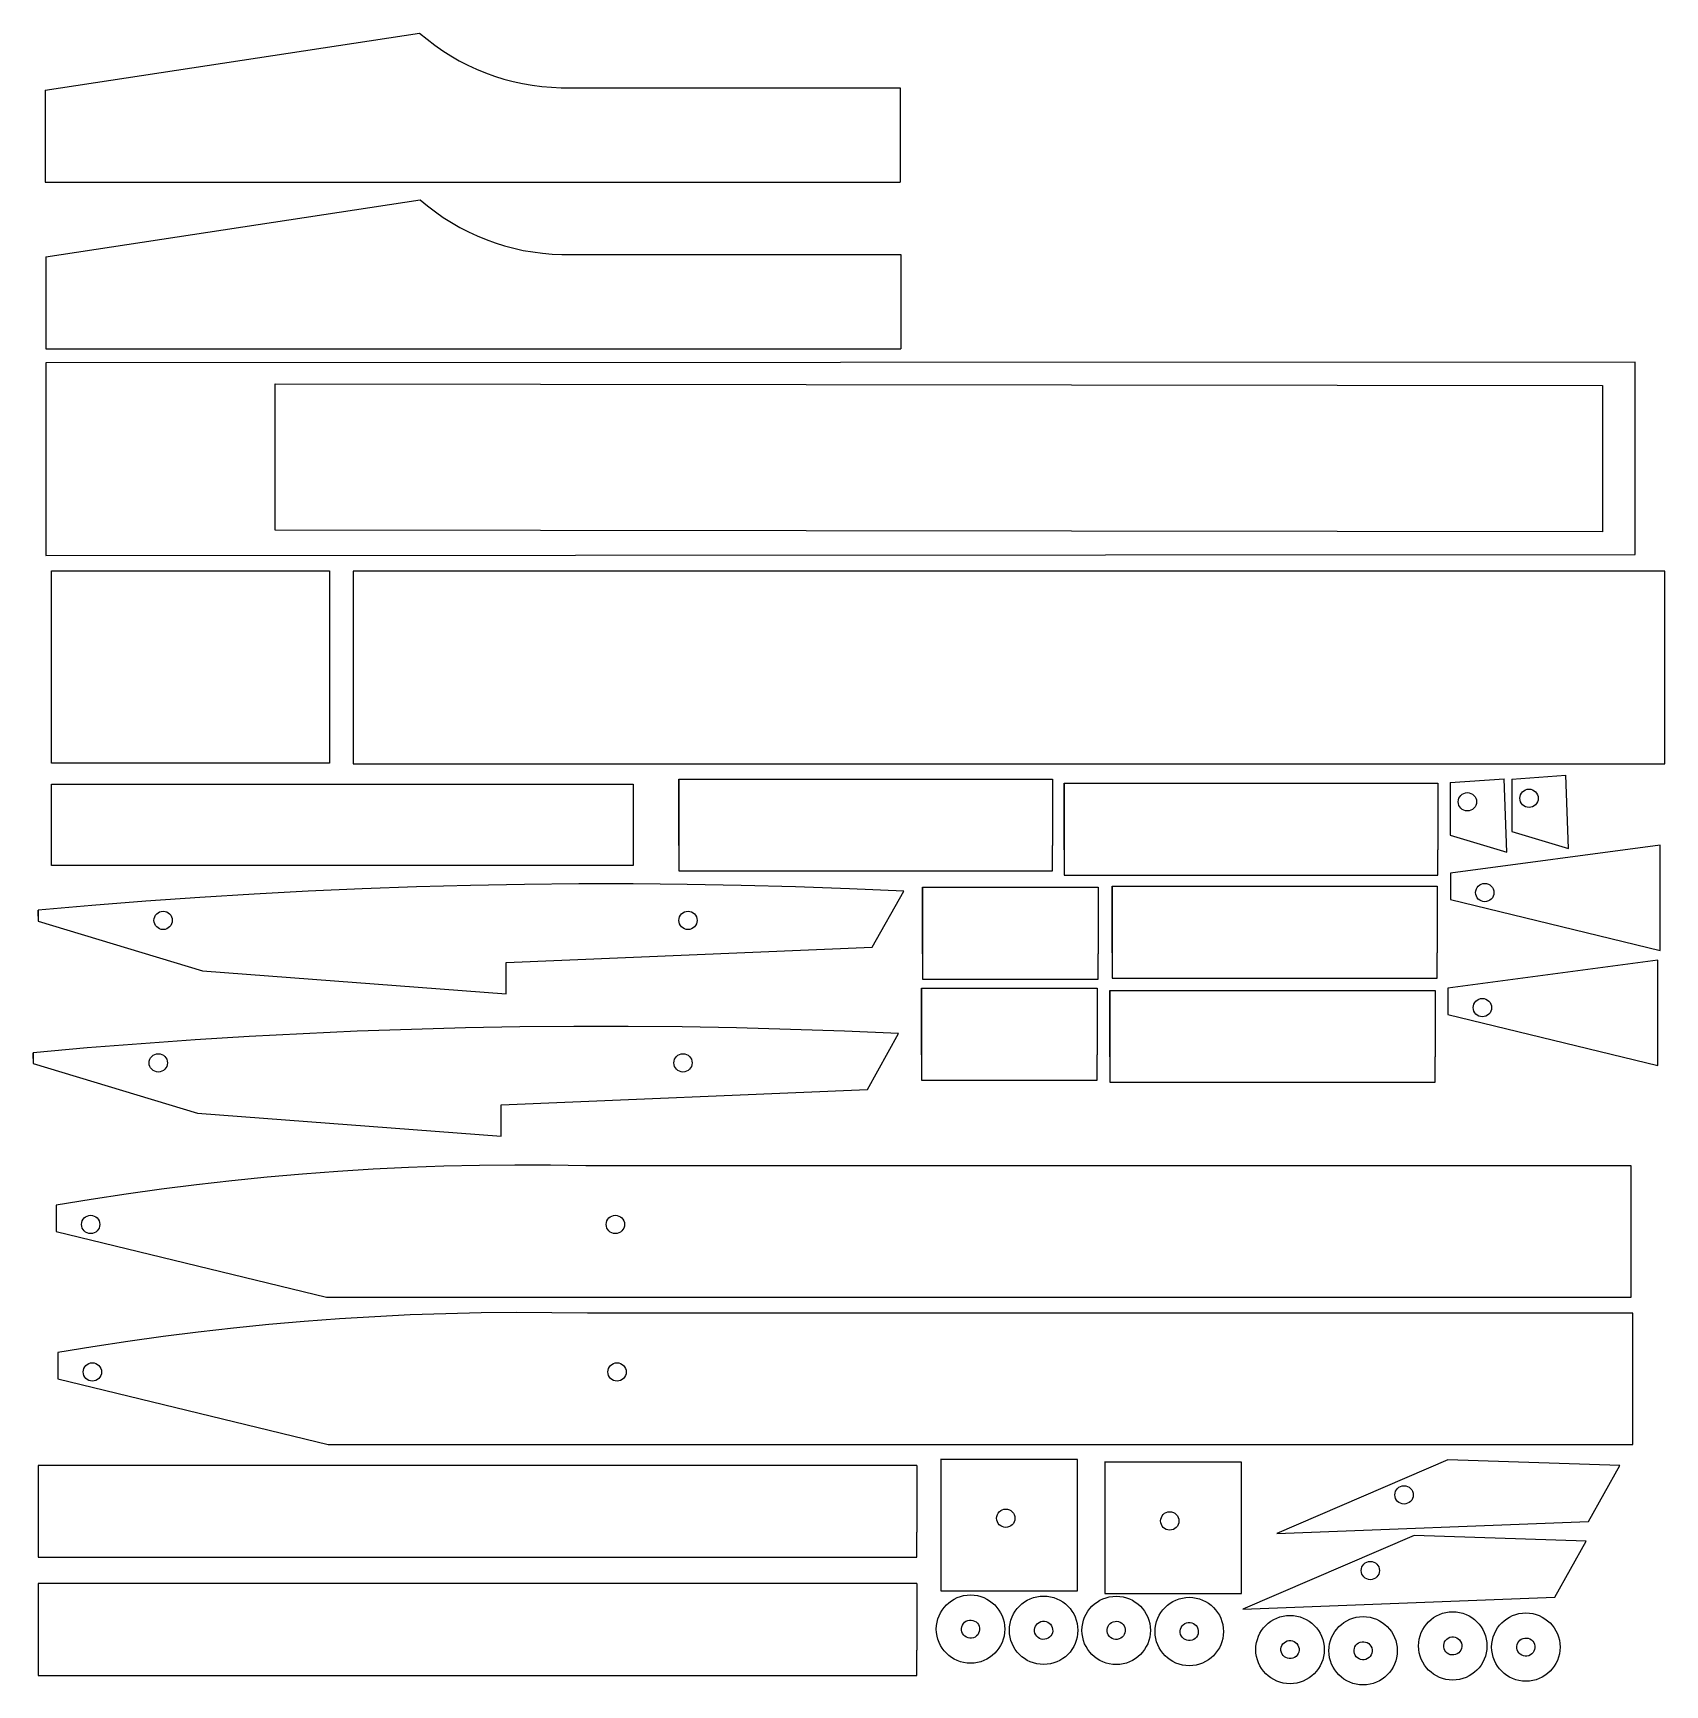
# Model space of a CAD drawing. Header units: inches. Extents: x 0.4 to 21.6, y 0 to 21.5.
import ezdxf

# ---------------------------------------------------------------- set-up
doc = ezdxf.new("R2010")
doc.units = ezdxf.units.IN
doc.header["$MEASUREMENT"] = 0

msp = doc.modelspace()

# ---------------------------------------------------------------- linework, layer by layer
for p, q in [((0.565, 20.75), (5.425, 21.492)), ((0.565, 20.75), (0.565, 19.558)), ((7.266, 20.782), (11.665, 20.782)), ((11.665, 20.782), (11.665, 19.558)), ((0.565, 19.558), (11.665, 19.558)), ((0.573, 18.586), (5.433, 19.328)), ((0.573, 18.586), (0.573, 17.394)), ((0.573, 18.586), (0.573, 18.586)), ((7.273, 18.618), (11.673, 18.618)), ((11.673, 18.618), (11.673, 17.394)), ((0.573, 17.394), (11.673, 17.394)), ((18.807, 11.761), (19.508, 11.81)), ((19.607, 11.807), (20.308, 11.856)), ((21.532, 10.947), (18.809, 10.584)), ((21.532, 9.582), (21.532, 10.947)), ((18.809, 10.584), (18.809, 10.243)), ((18.809, 10.243), (21.532, 9.582)), ((21.501, 9.454), (18.777, 9.09)), ((21.501, 8.089), (21.501, 9.454)), ((18.777, 9.09), (18.777, 8.75)), ((18.777, 8.75), (21.501, 8.089)), ((12.192, 2.979), (12.192, 1.269)), ((13.967, 2.973), (12.192, 2.973)), ((13.967, 1.269), (13.967, 2.973)), ((14.322, 2.945), (14.322, 1.234)), ((16.096, 2.939), (14.322, 2.939)), ((16.096, 1.234), (16.096, 2.939)), ((18.777, 2.969), (16.554, 2.011)), ((21.008, 2.893), (18.777, 2.969)), ((20.602, 2.166), (21.008, 2.893)), ((16.554, 2.011), (20.602, 2.166)), ((18.338, 1.987), (16.115, 1.028)), ((20.57, 1.911), (18.338, 1.987)), ((20.163, 1.184), (20.57, 1.911)), ((12.192, 1.269), (13.967, 1.269)), ((14.322, 1.234), (16.096, 1.234)), ((16.115, 1.028), (20.163, 1.184))]:
    msp.add_line(p, q)
for points in [[(21.208, 14.72), (21.208, 17.22), (0.572, 17.21), (0.572, 14.71)], [(3.551, 16.936), (20.783, 16.916), (20.783, 15.016), (3.551, 15.036)], [(0.649, 14.511), (4.257, 14.511), (4.257, 12.011), (0.649, 12.011)], [(21.595, 12.005), (21.595, 14.505), (4.565, 14.505), (4.565, 12.005)], [(0.649, 11.738), (8.197, 11.738), (8.197, 10.686), (0.649, 10.686)]]:
    msp.add_lwpolyline(points, close=True)
at = {"color": 7, "lineweight": -3}
for points in [[(8.793, 10.943), (8.793, 11.806), (13.643, 11.806)], [(8.793, 11.806), (8.793, 10.614), (13.643, 10.614), (13.643, 10.943)], [(13.643, 11.806), (13.643, 10.943)], [(13.794, 10.889), (13.794, 11.752), (18.644, 11.752)], [(13.794, 11.752), (13.794, 10.56), (18.644, 10.56), (18.644, 10.889)], [(18.644, 11.752), (18.644, 10.889)], [(0.472, 10.028), (0.472, 10.103), (0.472, 9.962), (2.607, 9.318), (6.551, 9.019), (6.551, 9.425), (11.304, 9.624), (11.711, 10.351), (11.008, 10.382), (10.306, 10.407), (9.603, 10.425), (8.899, 10.437), (8.197, 10.444), (7.493, 10.444), (6.79, 10.437), (6.088, 10.425), (5.385, 10.407), (4.681, 10.382), (3.98, 10.35), (3.278, 10.313), (2.575, 10.27), (1.874, 10.221), (1.173, 10.166), (0.472, 10.103)], [(0.472, 10.028), (0.472, 10.103), (0.472, 9.962), (2.607, 9.318), (6.551, 9.019), (6.551, 9.425), (11.304, 9.624), (11.711, 10.351), (11.008, 10.382), (10.306, 10.407), (9.603, 10.425), (8.899, 10.437), (8.197, 10.444), (7.493, 10.444), (6.79, 10.437), (6.088, 10.425), (5.385, 10.407), (4.681, 10.382), (3.98, 10.35), (3.278, 10.313), (2.575, 10.27), (1.874, 10.221), (1.173, 10.166), (0.472, 10.103)], [(11.956, 9.537), (11.956, 10.401), (14.237, 10.401), (14.237, 9.537)], [(11.956, 10.401), (11.956, 9.209), (14.237, 9.209), (14.237, 9.537)], [(14.416, 9.551), (14.416, 10.414), (18.637, 10.414), (18.637, 9.551)], [(14.416, 10.414), (14.416, 9.223), (18.637, 9.223), (18.637, 9.551)], [(11.942, 8.227), (11.942, 9.09), (14.223, 9.09), (14.223, 8.227)], [(11.942, 9.09), (11.942, 7.899), (14.223, 7.899), (14.223, 8.227)], [(14.389, 8.2), (14.389, 9.063), (18.61, 9.063), (18.61, 8.2)], [(14.389, 9.063), (14.389, 7.872), (18.61, 7.872), (18.61, 8.2)], [(0.408, 8.178), (0.408, 8.253), (0.408, 8.112), (2.543, 7.468), (6.486, 7.169), (6.486, 7.575), (11.24, 7.775), (11.646, 8.502), (10.944, 8.532), (10.241, 8.557), (9.539, 8.575), (8.835, 8.588), (8.132, 8.594), (7.428, 8.594), (6.726, 8.588), (6.023, 8.575), (5.321, 8.557), (4.617, 8.532), (3.916, 8.5), (3.213, 8.463), (2.511, 8.42), (1.81, 8.371), (1.109, 8.316), (0.408, 8.253)], [(0.408, 8.178), (0.408, 8.253), (0.408, 8.112), (2.543, 7.468), (6.486, 7.169), (6.486, 7.575), (11.24, 7.775), (11.646, 8.502), (10.944, 8.532), (10.241, 8.557), (9.539, 8.575), (8.835, 8.588), (8.132, 8.594), (7.428, 8.594), (6.726, 8.588), (6.023, 8.575), (5.321, 8.557), (4.617, 8.532), (3.916, 8.5), (3.213, 8.463), (2.511, 8.42), (1.81, 8.371), (1.109, 8.316), (0.408, 8.253)], [(21.156, 6.787), (7.585, 6.787), (7.124, 6.793), (6.663, 6.794), (6.203, 6.79), (5.743, 6.779), (5.283, 6.764), (4.824, 6.741), (4.364, 6.713), (3.905, 6.678), (3.447, 6.638), (2.988, 6.592), (2.531, 6.54), (2.074, 6.483), (1.618, 6.418), (1.163, 6.349), (0.709, 6.274), (0.709, 5.934), (4.217, 5.082)], [(4.217, 5.082), (21.156, 5.082), (21.156, 6.787)], [(21.177, 4.872), (7.607, 4.872), (7.145, 4.878), (6.685, 4.88), (6.225, 4.875), (5.765, 4.865), (5.304, 4.849), (4.846, 4.826), (4.386, 4.799), (3.927, 4.763), (3.468, 4.724), (3.01, 4.678), (2.553, 4.625), (2.096, 4.569), (1.64, 4.504), (1.184, 4.435), (0.73, 4.36), (0.73, 4.02), (4.238, 3.168)], [(4.238, 3.168), (21.177, 3.168), (21.177, 4.872)], [(0.472, 2.894), (0.472, 1.703), (11.883, 1.703), (11.883, 2.029)], [(11.883, 2.894), (11.883, 2.894), (0.472, 2.894)], [(11.883, 2.894), (11.883, 2.029)], [(0.473, 1.362), (0.473, 0.17), (11.884, 0.17), (11.884, 0.496)], [(11.884, 1.362), (11.884, 1.362), (0.473, 1.362)], [(11.884, 1.362), (11.884, 0.496)]]:
    msp.add_lwpolyline(points, dxfattribs=at)
for points in [[(18.807, 11.761), (18.807, 11.078), (19.54, 10.857), (19.508, 11.81)], [(19.607, 11.807), (19.607, 11.124), (20.341, 10.903), (20.308, 11.856)]]:
    msp.add_lwpolyline(points)
for centre in [(19.03, 11.511), (19.83, 11.557), (19.256, 10.333), (2.097, 9.972), (8.911, 9.972), (19.225, 8.839), (2.033, 8.122), (8.846, 8.122), (1.156, 6.024), (7.968, 6.024), (1.178, 4.109), (7.99, 4.109), (18.208, 2.513), (13.037, 2.21), (15.166, 2.175), (17.77, 1.531)]:
    msp.add_circle(centre, 0.119, dxfattribs=at)
for centre in [(12.579, 0.77), (13.528, 0.755), (14.47, 0.754), (15.419, 0.739), (16.727, 0.505), (17.676, 0.489), (18.84, 0.552), (19.789, 0.537)]:
    msp.add_circle(centre, 0.444)
for centre in [(7.31, 23.637), (7.318, 21.473)]:
    msp.add_arc(centre, 2.855, 228.691, 269.1066)
for centre in [(12.579, 0.77), (13.528, 0.755), (14.47, 0.754), (15.419, 0.739), (18.84, 0.552), (19.789, 0.537), (16.727, 0.505), (17.676, 0.489)]:
    msp.add_ellipse(centre, major_axis=(0.112, 0.037), ratio=1)

doc.saveas('drawing.dxf')
